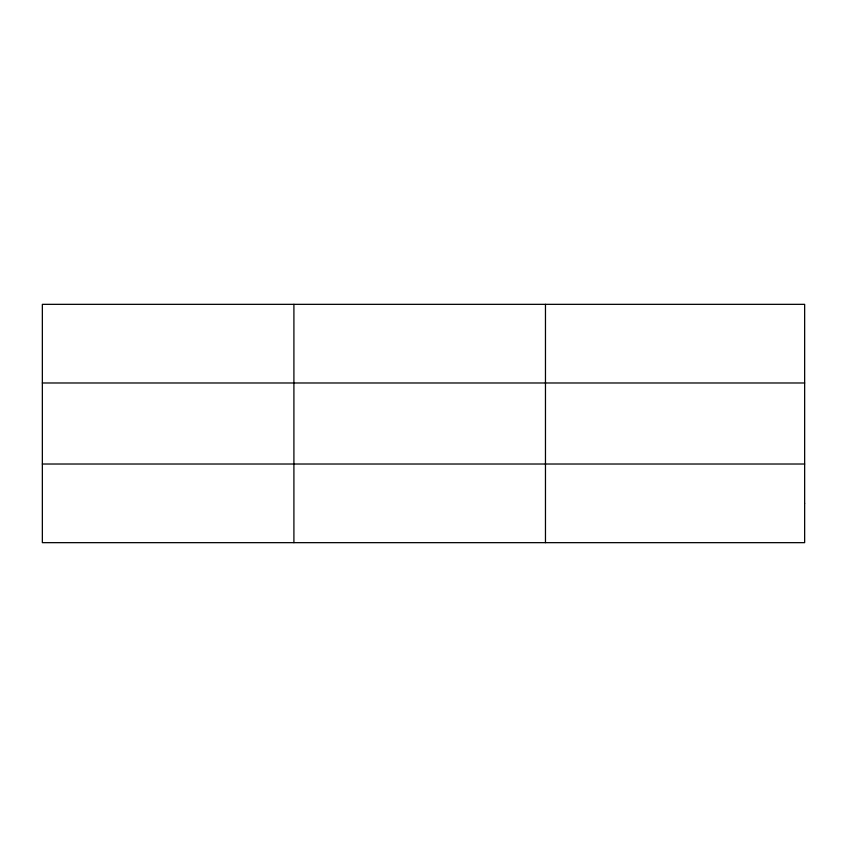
<?xml version="1.0" encoding="UTF-8"?>
<svg xmlns="http://www.w3.org/2000/svg" width="847" height="847" viewBox="0 0 847 847"><rect width="100%" height="100%" fill="white"/><g stroke="black" fill="none" stroke-linecap="round" stroke-linejoin="round"><path stroke-width="1.27" d="M293.909 304.338L293.909 542.662M545.468 304.338L545.468 542.662M42.35 382.982L804.65 382.982M42.35 464.018L804.65 464.018M804.65 503.34L804.65 542.662L42.35 542.662L42.35 304.338L804.65 304.338L804.65 503.34"/></g></svg>
